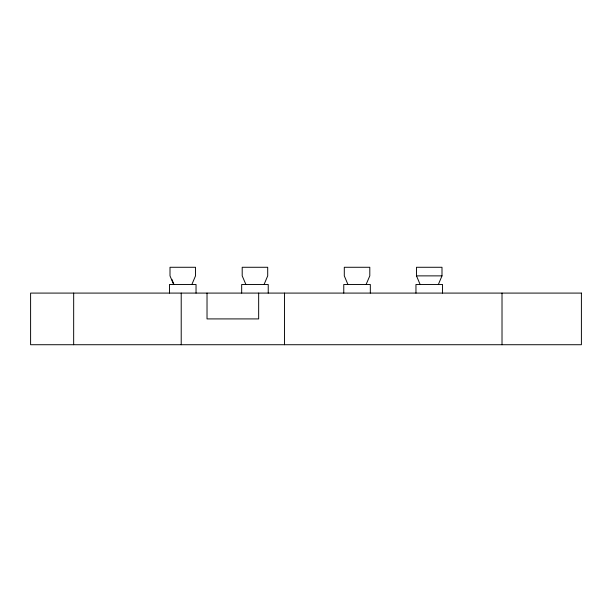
<?xml version="1.0" encoding="UTF-8"?>
<svg xmlns="http://www.w3.org/2000/svg" width="612" height="612" viewBox="0 0 612 612"><rect width="100%" height="100%" fill="white"/><g stroke="black" fill="none" stroke-linecap="round" stroke-linejoin="round"><path stroke-width="0.92" d="M191.87 284.488L195.511 275.874L195.511 267.276L170.006 267.276L170.006 275.874L173.647 284.488M264.063 284.488L267.704 275.874L267.704 267.276L242.199 267.276L242.199 275.874L245.909 284.503M438.353 284.488L441.994 275.874L441.994 267.276L416.489 267.276L416.489 275.874L420.13 284.488M366.091 284.503L369.801 275.874L369.801 267.276L344.296 267.276L344.296 275.874L347.937 284.488M416.489 275.874L441.994 275.874M171.85 279.317L173.961 284.488M502.016 293.087L502.016 344.724M442.53 293.087L442.53 284.488L415.961 284.488L415.961 293.087M370.329 293.087L370.329 284.488L343.768 284.488L343.768 293.087M284.488 293.087L284.488 344.724M268.232 293.087L268.232 284.488L241.671 284.488L241.671 293.087M258.662 293.087L258.662 318.913L207.024 318.913L207.024 293.087M196.039 293.087L196.039 284.488L169.47 284.488L169.47 293.087M181.213 293.087L181.213 344.724M73.677 293.087L73.662 344.724M581.4 293.087L30.6 293.087L30.6 344.724L581.4 344.724L581.4 293.087"/></g></svg>
